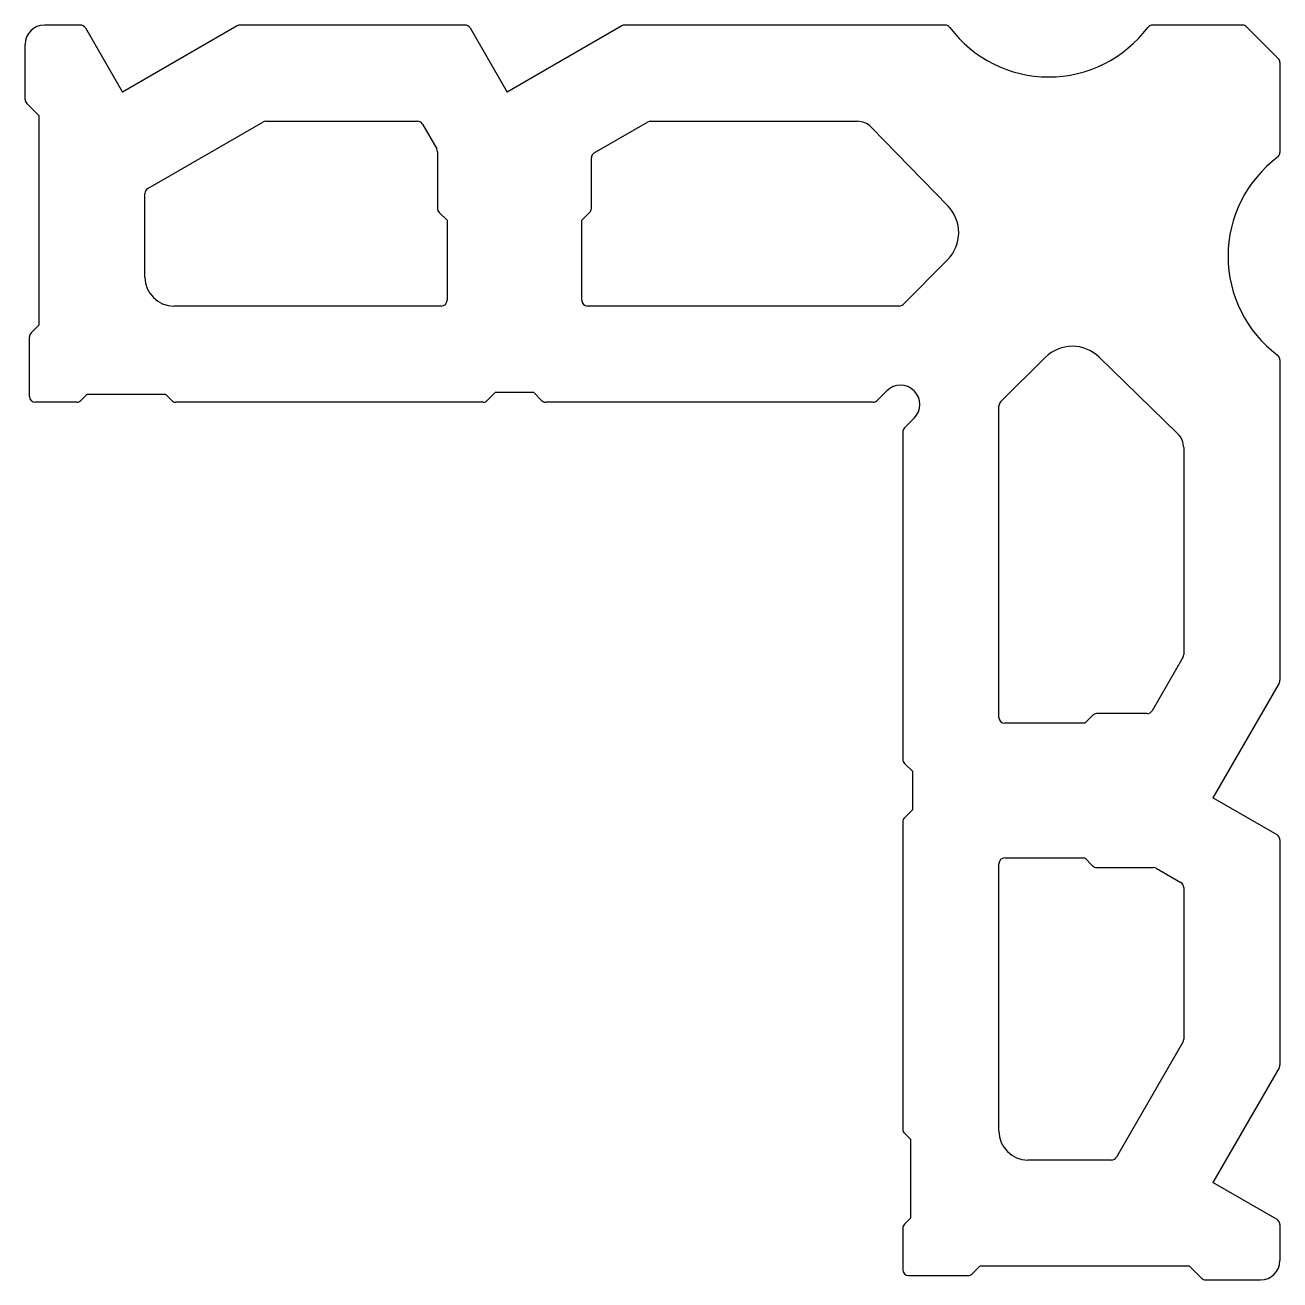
# Model space of a CAD drawing. Extents: x 2206.5 to 2271.7, y 2117.4 to 2182.6.
import ezdxf

# ---------------------------------------------------------------- set-up
doc = ezdxf.new("R2010")
doc.units = 0
doc.layers.get('0').update_dxf_attribs({"linetype": 'CONTINUOUS'})

msp = doc.modelspace()

# ---------------------------------------------------------------- linework, layer by layer
for p, q in [((2209.337, 2182.624), (2207.466, 2182.624)), ((2209.596, 2182.474), (2211.521, 2179.141)), ((2217.484, 2182.584), (2211.521, 2179.141)), ((2229.327, 2182.624), (2217.634, 2182.624)), ((2229.587, 2182.474), (2231.511, 2179.141)), ((2237.474, 2182.584), (2231.511, 2179.141)), ((2254.278, 2182.624), (2237.624, 2182.624)), ((2269.729, 2182.624), (2265.044, 2182.624)), ((2269.941, 2182.536), (2271.582, 2180.895)), ((2206.466, 2178.765), (2206.466, 2181.624)), ((2271.67, 2180.683), (2271.67, 2175.998)), ((2206.554, 2178.553), (2207.194, 2177.912)), ((2207.194, 2167.043), (2207.194, 2177.912)), ((2212.844, 2174.132), (2218.823, 2177.584)), ((2218.973, 2177.624), (2226.857, 2177.624)), ((2227.117, 2177.474), (2227.854, 2176.196)), ((2236.044, 2175.985), (2238.814, 2177.584)), ((2238.964, 2177.624), (2249.713, 2177.624)), ((2250.429, 2177.322), (2254.41, 2173.239)), ((2227.894, 2176.046), (2227.894, 2173.101)), ((2235.894, 2173.101), (2235.894, 2175.725)), ((2212.694, 2169.524), (2212.694, 2173.872)), ((2227.986, 2172.885), (2228.394, 2172.492)), ((2235.394, 2172.492), (2235.802, 2172.885)), ((2228.394, 2172.492), (2228.394, 2168.324)), ((2235.394, 2168.324), (2235.394, 2172.492)), ((2254.397, 2170.432), (2252.09, 2168.112)), ((2228.094, 2168.024), (2214.194, 2168.024)), ((2251.878, 2168.024), (2235.694, 2168.024)), ((2206.782, 2166.631), (2207.194, 2167.043)), ((2206.694, 2163.324), (2206.694, 2166.419)), ((2257.158, 2163.044), (2259.478, 2165.351)), ((2262.285, 2165.364), (2266.368, 2161.383)), ((2271.67, 2165.232), (2271.67, 2148.578)), ((2230.894, 2163.524), (2230.482, 2163.112)), ((2232.894, 2163.524), (2230.894, 2163.524)), ((2232.894, 2163.524), (2233.306, 2163.112)), ((2251.248, 2163.616), (2250.743, 2163.112)), ((2209.147, 2163.024), (2206.994, 2163.024)), ((2209.36, 2163.112), (2209.672, 2163.424)), ((2213.772, 2163.424), (2209.672, 2163.424)), ((2214.084, 2163.112), (2213.772, 2163.424)), ((2230.27, 2163.024), (2214.296, 2163.024)), ((2250.531, 2163.024), (2233.519, 2163.024)), ((2257.07, 2146.648), (2257.07, 2162.832)), ((2252.662, 2162.202), (2252.158, 2161.697)), ((2252.07, 2161.485), (2252.07, 2144.473)), ((2266.67, 2160.667), (2266.67, 2149.918)), ((2266.63, 2149.768), (2265.031, 2146.998)), ((2271.63, 2148.428), (2268.187, 2142.465)), ((2261.931, 2146.756), (2261.538, 2146.348)), ((2264.771, 2146.848), (2262.147, 2146.848)), ((2261.538, 2146.348), (2257.37, 2146.348)), ((2252.57, 2143.848), (2252.158, 2144.26)), ((2252.57, 2143.848), (2252.57, 2141.848)), ((2271.52, 2140.541), (2268.187, 2142.465)), ((2252.57, 2141.848), (2252.158, 2141.436)), ((2252.07, 2141.224), (2252.07, 2125.25)), ((2271.67, 2140.281), (2271.67, 2128.588)), ((2257.07, 2125.148), (2257.07, 2139.048)), ((2257.37, 2139.348), (2261.538, 2139.348)), ((2261.538, 2139.348), (2261.931, 2138.94)), ((2262.147, 2138.848), (2265.092, 2138.848)), ((2265.242, 2138.808), (2266.52, 2138.071)), ((2266.67, 2137.811), (2266.67, 2129.927)), ((2266.63, 2129.777), (2263.178, 2123.798)), ((2271.63, 2128.438), (2268.187, 2122.475)), ((2252.158, 2125.038), (2252.47, 2124.726)), ((2252.47, 2124.726), (2252.47, 2120.626)), ((2262.918, 2123.648), (2258.57, 2123.648)), ((2271.52, 2120.55), (2268.187, 2122.475)), ((2252.158, 2120.314), (2252.47, 2120.626)), ((2252.07, 2120.101), (2252.07, 2117.948)), ((2271.67, 2120.291), (2271.67, 2118.42)), ((2255.677, 2117.736), (2256.089, 2118.148)), ((2256.089, 2118.148), (2266.958, 2118.148)), ((2267.599, 2117.508), (2266.958, 2118.148)), ((2252.37, 2117.648), (2255.465, 2117.648)), ((2267.811, 2117.42), (2270.67, 2117.42))]:
    msp.add_line(p, q)
for centre, radius, start, end in [((2207.466, 2181.624), 1, 90, 180), ((2209.337, 2182.324), 0.3, 30, 90), ((2217.634, 2182.324), 0.3, 90, 120), ((2229.327, 2182.324), 0.3, 30, 90), ((2237.624, 2182.324), 0.3, 90, 120), ((2254.278, 2182.324), 0.3, 36.76487, 90), ((2259.661, 2186.346), 6.419, 216.76487, 323.23513), ((2265.044, 2182.324), 0.3, 90, 143.23513), ((2269.729, 2182.324), 0.3, 45, 90), ((2271.37, 2180.683), 0.3, 0, 45), ((2206.766, 2178.765), 0.3, 180, 225), ((2218.973, 2177.324), 0.3, 90, 120), ((2226.857, 2177.324), 0.3, 30, 90), ((2238.964, 2177.324), 0.3, 90, 120), ((2249.713, 2176.624), 1, 44.27495, 90), ((2227.594, 2176.046), 0.3, 0, 30), ((2236.194, 2175.725), 0.3, 120, 180), ((2271.37, 2175.998), 0.3, 306.76487, 0), ((2275.392, 2170.615), 6.419, 126.76487, 233.23513), ((2212.994, 2173.872), 0.3, 120, 180), ((2228.194, 2173.101), 0.3, 180, 226.09902), ((2235.594, 2173.101), 0.3, 313.90098, 0), ((2252.978, 2171.842), 2, 315.16683, 44.27495), ((2214.194, 2169.524), 1.5, 180, 270), ((2228.094, 2168.324), 0.3, 270, 0), ((2235.694, 2168.324), 0.3, 180, 270), ((2251.878, 2168.324), 0.3, 270, 315.16683), ((2206.994, 2166.419), 0.3, 135, 180), ((2260.888, 2163.932), 2, 45.72505, 134.83317), ((2271.37, 2165.232), 0.3, 0, 53.23513), ((2251.955, 2162.909), 1, 315, 135), ((2206.994, 2163.324), 0.3, 180, 270), ((2209.147, 2163.324), 0.3, 270, 315), ((2214.296, 2163.324), 0.3, 225, 270), ((2230.27, 2163.324), 0.3, 270, 315), ((2233.519, 2163.324), 0.3, 225, 270), ((2250.531, 2163.324), 0.3, 270, 315), ((2257.37, 2162.832), 0.3, 134.83317, 180), ((2252.37, 2161.485), 0.3, 135, 180), ((2265.67, 2160.667), 1, 0, 45.72505), ((2266.37, 2149.918), 0.3, 330, 0), ((2271.37, 2148.578), 0.3, 330, 0), ((2257.37, 2146.648), 0.3, 180, 270), ((2262.147, 2146.548), 0.3, 90, 136.09902), ((2264.771, 2147.148), 0.3, 270, 330), ((2252.37, 2144.473), 0.3, 180, 225), ((2252.37, 2141.224), 0.3, 135, 180), ((2271.37, 2140.281), 0.3, 0, 60), ((2257.37, 2139.048), 0.3, 90, 180), ((2262.147, 2139.148), 0.3, 223.90098, 270), ((2265.092, 2138.548), 0.3, 60, 90), ((2266.37, 2137.811), 0.3, 0, 60), ((2266.37, 2129.927), 0.3, 330, 0), ((2271.37, 2128.588), 0.3, 330, 0), ((2252.37, 2125.25), 0.3, 180, 225), ((2258.57, 2125.148), 1.5, 180, 270), ((2262.918, 2123.948), 0.3, 270, 330), ((2271.37, 2120.291), 0.3, 0, 60), ((2252.37, 2120.101), 0.3, 135, 180), ((2252.37, 2117.948), 0.3, 180, 270), ((2270.67, 2118.42), 1, 270, 0), ((2255.465, 2117.948), 0.3, 270, 315), ((2267.811, 2117.72), 0.3, 225, 270)]:
    msp.add_arc(centre, radius, start, end)

doc.saveas('drawing.dxf')
